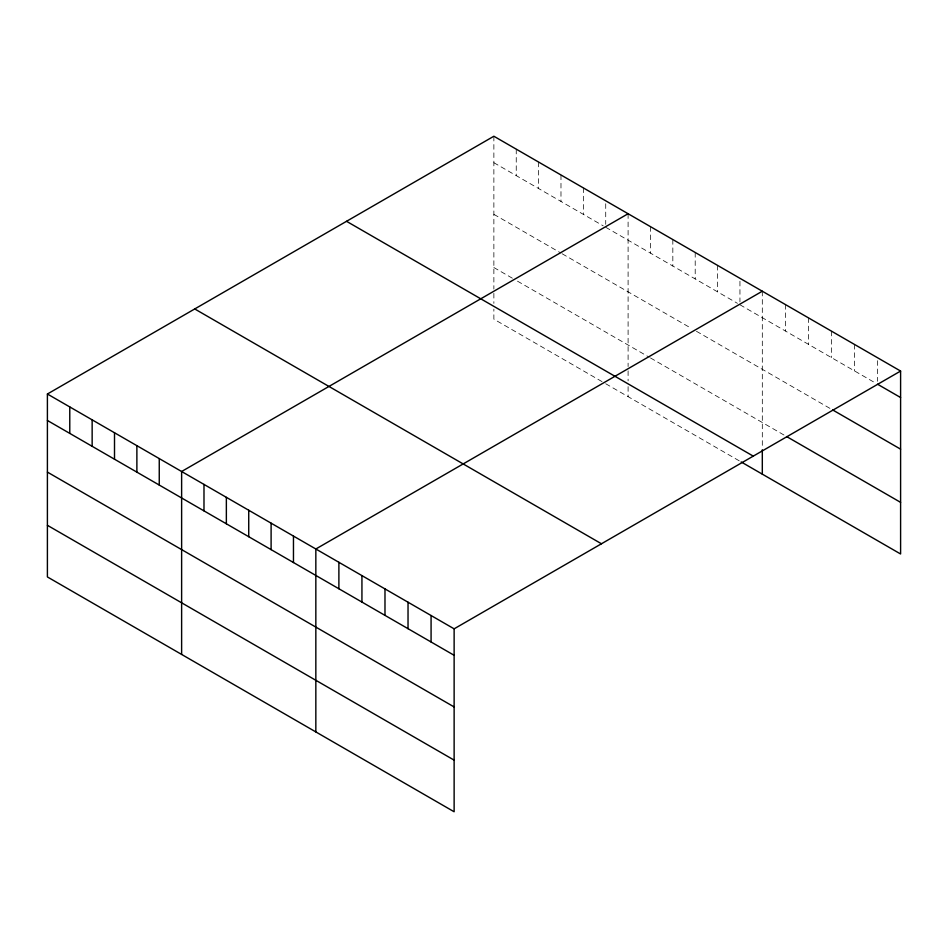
<?xml version="1.0" encoding="UTF-8"?>
<svg xmlns="http://www.w3.org/2000/svg" width="948" height="948" viewBox="0 0 948 948"><rect width="100%" height="100%" fill="white"/><g stroke="black" fill="none" stroke-linecap="round" stroke-linejoin="round"><path stroke-width="0.71" stroke-dasharray="4.74 3.56" d="M493.872 136.239L493.872 289.045M493.872 162.712L603.236 225.849M605.725 227.283L737.461 303.336M739.95 304.77L874.992 382.743M493.872 214.343L560.979 253.08M562.223 253.803L691.471 328.423M696.448 331.29L830.175 408.505M493.872 267.537L515.001 279.731M517.49 281.165L649.226 357.218M650.47 357.941L785.359 435.819M601.992 381.594L493.872 319.168L493.872 309.131M605.725 383.739L739.95 461.238M877.552 360.702L877.552 381.286M854.504 344.444L854.504 370.917M831.455 331.148L831.455 357.609M808.407 317.841L808.407 344.302M785.359 304.533L785.359 330.994M762.31 291.226L762.31 448.333M739.95 281.248L739.95 301.831M717.577 265.393L717.577 291.854M695.204 252.476L695.204 278.949M672.831 239.56L672.831 266.033M650.47 226.643L650.47 253.116M628.097 213.738L628.097 366.544M628.097 370.846L628.097 380.883M628.097 386.618L628.097 396.655M605.725 203.761L605.725 224.344M583.352 187.905L583.352 214.367M560.979 174.989L560.979 201.45M538.618 162.072L538.618 188.534M516.245 149.156L516.245 175.617M493.872 293.347L493.872 303.396"/><path stroke-width="1.42" d="M47.4 394.013L454.128 628.832L454.128 811.761L47.4 576.941L47.4 394.013L493.872 136.239L900.6 371.059L900.6 553.988L741.182 461.949M628.097 213.738L181.625 471.5L181.625 654.428M762.31 291.226L315.838 548.999L315.838 731.915M454.128 628.832L900.6 371.059M877.552 384.224L900.6 397.532M832.735 409.974L900.6 449.162M786.639 436.566L900.6 502.357M346.541 221.311L753.269 456.13M194.731 308.953L601.459 543.773M47.4 420.474L454.128 655.293M47.4 472.104L454.128 706.935M47.4 525.311L454.128 760.13M762.31 449.767L762.31 474.154M431.079 615.525L431.079 641.986M408.031 602.217L408.031 628.69M384.983 588.909L384.983 615.382M361.935 575.602L361.935 602.075M338.886 562.294L338.886 588.767M293.465 536.082L293.465 562.543M271.104 523.166L271.104 549.627M248.732 510.249L248.732 536.71M226.359 497.333L226.359 523.794M203.986 484.416L203.986 510.889M159.252 458.583L159.252 485.056M136.879 445.679L136.879 472.14M114.507 432.762L114.507 459.223M92.146 419.846L92.146 446.307M69.773 406.929L69.773 433.39"/></g></svg>
